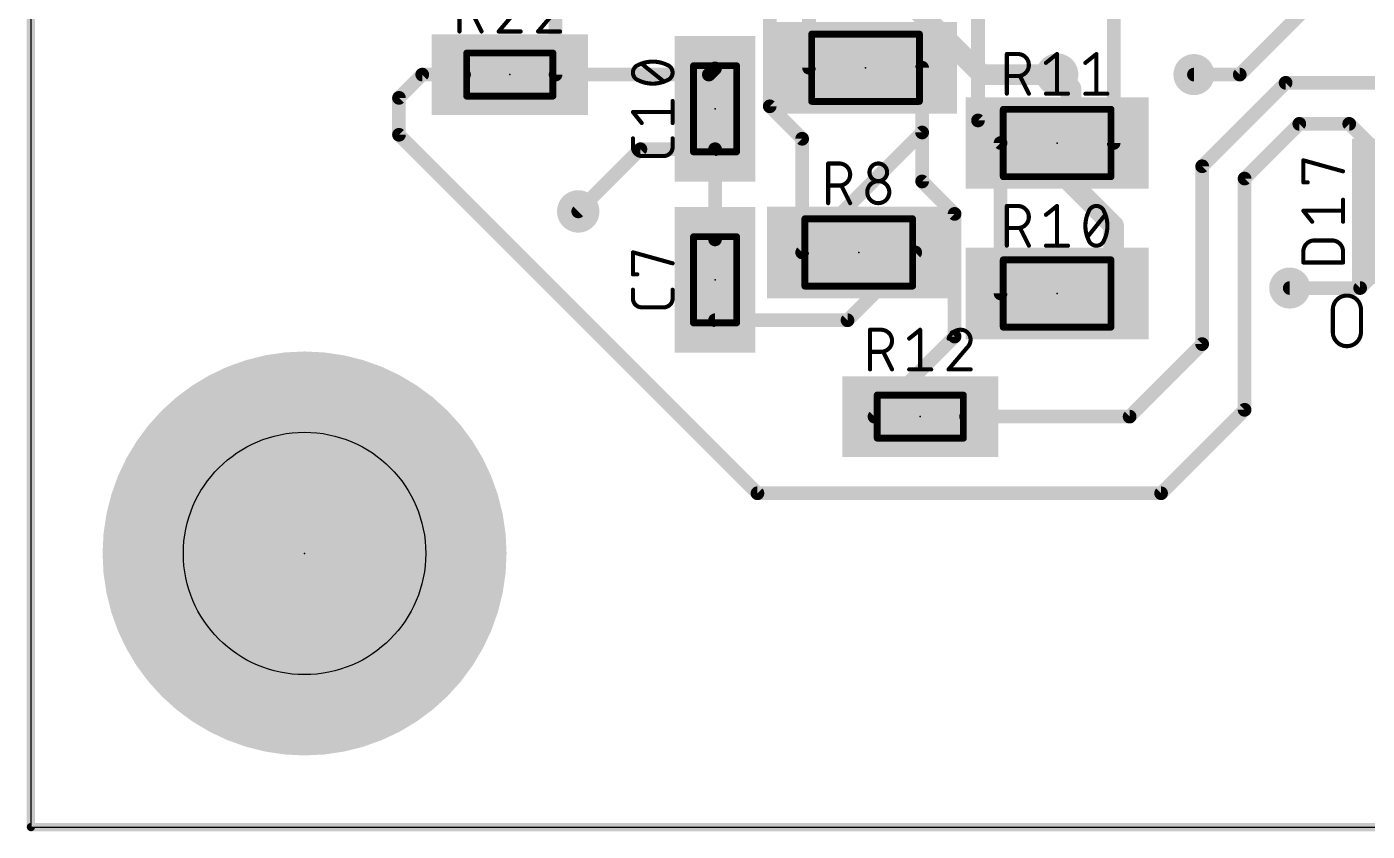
# Model space of a CAD drawing. Extents: x 0 to 100, y 0 to 94.
# Drawn here: x -0.08 to 24.81, y -0.08 to 14.86 of the extents above; entities that cross this region are included whole.
import ezdxf

# ---------------------------------------------------------------- set-up
doc = ezdxf.new("R2010")
doc.units = 0
for name, color, linetype in [('1', 12, 'CONTINUOUS'), ('16', 132, 'CONTINUOUS'), ('18', 110, 'CONTINUOUS'), ('20', 31, 'CONTINUOUS'), ('21', 253, 'CONTINUOUS'), ('23', 53, 'CONTINUOUS'), ('25', 253, 'CONTINUOUS'), ('39', 12, 'CONTINUOUS'), ('40', 132, 'CONTINUOUS')]:
    doc.layers.add(name, color=color, linetype=linetype)

# ---------------------------------------------------------------- blocks, each defined once
blk = doc.blocks.new('RECT')
blk.add_solid([(-0.5, -0.5), (0.5, -0.5), (-0.5, 0.5), (0.5, 0.5)])
blk = doc.blocks.new('ROUNDV')
at = {"const_width": 0.5}
blk.add_lwpolyline([(0, -0.25, 1), (0, 0.25, 1), (0, -0.25)], format="xyb", dxfattribs=at)

msp = doc.modelspace()

# ---------------------------------------------------------------- linework, layer by layer
at = {"layer": '1'}
for points, const_width in [([(9.74, 13.97), (9.74, 16.815)], 0.254), ([(17.5814, 13.1186), (17.5814, 17.0257)], 0.254), ([(14.444, 14.097), (14.444, 15.802)], 0.254), ([(13.7146, 13.3813), (13.7146, 15.6473)], 0.254), ([(20.1, 15.702), (20.1, 12.7)], 0.254), ([(24.13, 15.66), (22.44, 13.97)], 0.254), ([(12.7, 14.085), (12.585, 13.97)], 0.254), ([(16.544, 14.097), (16.544, 12.895)], 0.254), ([(16.544, 11.9861), (16.544, 14.097)], 0.254), ([(6.8326, 13.5382), (7.2644, 13.97)], 0.254), ([(7.2644, 13.97), (8.04, 13.97)], 0.254), ([(12.585, 13.97), (9.74, 13.97)], 0.254), ([(19.3071, 13.7129), (19.05, 13.97)], 0.381), ([(22.44, 13.97), (21.59, 13.97)], 0.254), ([(23.2918, 13.8176), (21.7424, 12.2682)], 0.254), ([(27.6474, 13.8176), (23.2918, 13.8176)], 0.254), ([(19.3071, 11.958), (19.3071, 13.7129)], 0.381), ([(6.8326, 12.8524), (6.8326, 13.5382)], 0.254), ([(14.317, 12.7789), (13.7146, 13.3813)], 0.254), ([(18, 12.7), (17.5814, 13.1186)], 0.254), ([(13.4874, 6.1976), (6.8326, 12.8524)], 0.254), ([(16.544, 12.895), (14.317, 10.668)], 0.254), ([(23.5458, 13.0556), (22.5298, 12.0396)], 0.254), ([(24.4724, 13.0556), (23.5458, 13.0556)], 0.254), ([(25.273, 12.255), (24.4724, 13.0556)], 0.254), ([(11.315, 12.585), (10.16, 11.43)], 0.254), ([(12.7, 12.585), (11.315, 12.585)], 0.254), ([(12.7, 10.91), (12.7, 12.585)], 0.254), ([(14.317, 10.668), (14.317, 12.7789)], 0.254), ([(18, 9.906), (18, 12.7)], 0.254), ([(21.7424, 12.2682), (21.7424, 8.9662)], 0.254), ([(17.1464, 11.3837), (16.544, 11.9861)], 0.254), ([(20.1, 11.1651), (19.3071, 11.958)], 0.381), ([(22.5298, 12.0396), (22.5298, 7.747)], 0.254), ([(17.1464, 9.1064), (17.1464, 11.3837)], 0.254), ([(20.1, 9.906), (20.1, 11.1651)], 0.381), ([(16.417, 10.668), (15.159, 9.41)], 0.254), ([(25.273, 10.605), (24.6756, 10.0076)], 0.254), ([(24.6756, 10.0076), (23.368, 10.0076)], 0.254), ([(15.159, 9.41), (12.7, 9.41)], 0.254), ([(15.66, 7.62), (17.1464, 9.1064)], 0.254), ([(21.7424, 8.9662), (20.3962, 7.62)], 0.254), ([(20.3962, 7.62), (17.36, 7.62)], 0.254), ([(22.5298, 7.747), (20.9804, 6.1976)], 0.254), ([(20.9804, 6.1976), (13.4874, 6.1976)], 0.254)]:
    msp.add_lwpolyline(points, dxfattribs=dict(at, const_width=const_width))
for points, const_width in [([(12.7449, 14.0401, 1), (12.6551, 14.1299)], 0.127), ([(16.6075, 14.097, 1), (16.4805, 14.097)], 0.127), ([(16.6075, 14.097, 1), (16.4805, 14.097)], 0.127), ([(7.2644, 14.0335, 1), (7.2644, 13.9065)], 0.127), ([(7.3093, 13.9251, 1), (7.2195, 14.0149)], 0.127), ([(8.04, 13.9065, 1), (8.04, 14.0335)], 0.127), ([(9.74, 14.0335, 1), (9.74, 13.9065)], 0.127), ([(9.6765, 13.97, 1), (9.8035, 13.97)], 0.127), ([(12.5401, 14.0149, 1), (12.6299, 13.9251)], 0.127), ([(12.585, 13.9065, 1), (12.585, 14.0335)], 0.127), ([(14.3805, 14.097, 1), (14.5075, 14.097)], 0.127), ([(19.1174, 14.0374, 1), (18.9826, 13.9026)], 0.1905), ([(21.59, 14.0335, 1), (21.59, 13.9065)], 0.127), ([(22.3951, 14.0149, 1), (22.4849, 13.9251)], 0.127), ([(22.44, 13.9065, 1), (22.44, 14.0335)], 0.127), ([(23.2918, 13.8811, 1), (23.2918, 13.7541)], 0.127), ([(23.3367, 13.7727, 1), (23.2469, 13.8625)], 0.127), ([(19.4024, 13.7129, 1), (19.2119, 13.7129)], 0.1905), ([(19.2397, 13.6455, 1), (19.3745, 13.7803)], 0.1905), ([(6.8961, 13.5382, 1), (6.7691, 13.5382)], 0.127), ([(6.7877, 13.5831, 1), (6.8775, 13.4933)], 0.127), ([(13.7595, 13.4262, 1), (13.6697, 13.3364)], 0.127), ([(13.6511, 13.3813, 1), (13.7781, 13.3813)], 0.127), ([(17.6263, 13.1635, 1), (17.5365, 13.0737)], 0.127), ([(6.8775, 12.8973, 1), (6.7877, 12.8075)], 0.127), ([(16.4805, 12.895, 1), (16.6075, 12.895)], 0.127), ([(16.5889, 12.8501, 1), (16.4991, 12.9399)], 0.127), ([(17.5179, 13.1186, 1), (17.6449, 13.1186)], 0.127), ([(23.5458, 13.1191, 1), (23.5458, 12.9921)], 0.127), ([(23.5907, 13.0107, 1), (23.5009, 13.1005)], 0.127), ([(24.5173, 13.1005, 1), (24.4275, 13.0107)], 0.127), ([(24.4724, 12.9921, 1), (24.4724, 13.1191)], 0.127), ([(6.7691, 12.8524, 1), (6.8961, 12.8524)], 0.127), ([(11.315, 12.6485, 1), (11.315, 12.5215)], 0.127), ([(11.3599, 12.5401, 1), (11.2701, 12.6299)], 0.127), ([(12.7635, 12.585, 1), (12.6365, 12.585)], 0.127), ([(12.7, 12.5215, 1), (12.7, 12.6485)], 0.127), ([(14.3805, 12.7789, 1), (14.2535, 12.7789)], 0.127), ([(14.2721, 12.734, 1), (14.3619, 12.8238)], 0.127), ([(18.0635, 12.7, 1), (17.9365, 12.7)], 0.127), ([(17.9551, 12.6551, 1), (18.0449, 12.7449)], 0.127), ([(20.0365, 12.7, 1), (20.1635, 12.7)], 0.127), ([(21.8059, 12.2682, 1), (21.6789, 12.2682)], 0.127), ([(21.6975, 12.3131, 1), (21.7873, 12.2233)], 0.127), ([(16.5889, 12.031, 1), (16.4991, 11.9412)], 0.127), ([(16.4805, 11.9861, 1), (16.6075, 11.9861)], 0.127), ([(19.3745, 12.0253, 1), (19.2397, 11.8906)], 0.1905), ([(19.2119, 11.958, 1), (19.4024, 11.958)], 0.1905), ([(22.5933, 12.0396, 1), (22.4663, 12.0396)], 0.127), ([(22.4849, 12.0845, 1), (22.5747, 11.9947)], 0.127), ([(10.1151, 11.4749, 1), (10.2049, 11.3851)], 0.127), ([(17.2099, 11.3837, 1), (17.0829, 11.3837)], 0.127), ([(17.1015, 11.3388, 1), (17.1913, 11.4286)], 0.127), ([(20.1953, 11.1651, 1), (20.0048, 11.1651)], 0.1905), ([(20.0326, 11.0977, 1), (20.1674, 11.2324)], 0.1905), ([(12.6365, 10.91, 1), (12.7635, 10.91)], 0.127), ([(14.2721, 10.7129, 1), (14.3619, 10.6231)], 0.127), ([(14.2535, 10.668, 1), (14.3805, 10.668)], 0.127), ([(16.4619, 10.6231, 1), (16.3721, 10.7129)], 0.127), ([(17.9365, 9.906, 1), (18.0635, 9.906)], 0.127), ([(20.0048, 9.906, 1), (20.1953, 9.906)], 0.1905), ([(23.368, 10.0711, 1), (23.368, 9.9441)], 0.127), ([(24.6307, 10.0525, 1), (24.7205, 9.9627)], 0.127), ([(24.6756, 9.9441, 1), (24.6756, 10.0711)], 0.127), ([(12.7, 9.4735, 1), (12.7, 9.3465)], 0.127), ([(15.1141, 9.4549, 1), (15.2039, 9.3651)], 0.127), ([(15.159, 9.3465, 1), (15.159, 9.4735)], 0.127), ([(17.1913, 9.0615, 1), (17.1015, 9.1513)], 0.127), ([(17.0829, 9.1064, 1), (17.2099, 9.1064)], 0.127), ([(21.6789, 8.9662, 1), (21.8059, 8.9662)], 0.127), ([(21.7873, 8.9213, 1), (21.6975, 9.0111)], 0.127), ([(15.6151, 7.6649, 1), (15.7049, 7.5751)], 0.127), ([(17.36, 7.6835, 1), (17.36, 7.5565)], 0.127), ([(20.3513, 7.6649, 1), (20.4411, 7.5751)], 0.127), ([(20.3962, 7.5565, 1), (20.3962, 7.6835)], 0.127), ([(22.4663, 7.747, 1), (22.5933, 7.747)], 0.127), ([(22.5747, 7.7021, 1), (22.4849, 7.7919)], 0.127), ([(13.4874, 6.2611, 1), (13.4874, 6.1341)], 0.127), ([(13.4425, 6.1527, 1), (13.5323, 6.2425)], 0.127), ([(20.9355, 6.2425, 1), (21.0253, 6.1527)], 0.127), ([(20.9804, 6.1341, 1), (20.9804, 6.2611)], 0.127)]:
    msp.add_lwpolyline(points, format="xyb", dxfattribs=dict(at, const_width=const_width))
at = {"layer": '16'}
for points, const_width in [([(0, 86.106), (0, 0)], 0.1524), ([(17.653, 13.97), (16.256, 15.367)], 0.381), ([(19.05, 13.97), (17.653, 13.97)], 0.381), ([(0, 0), (100.33, 0)], 0.1524)]:
    msp.add_lwpolyline(points, dxfattribs=dict(at, const_width=const_width))
for points, const_width in [([(17.653, 14.0653, 1), (17.653, 13.8748)], 0.1905), ([(17.5856, 13.9026, 1), (17.7204, 14.0374)], 0.1905), ([(19.05, 13.8748, 1), (19.05, 14.0653)], 0.1905), ([(0, 0.0381, 1), (0, -0.0381)], 0.0762), ([(-0.0381, 0, 1), (0.0381, 0)], 0.0762)]:
    msp.add_lwpolyline(points, format="xyb", dxfattribs=dict(at, const_width=const_width))
at = {"layer": '20'}
for p, q in [((0, 86.106), (0, 0)), ((0, 0), (100.31, 0))]:
    msp.add_line(p, q, dxfattribs=at)
msp.add_circle((5.08, 5.08), 2.25, dxfattribs=at)
at = {"layer": '21'}
for points, const_width in [([(14.494, 14.722), (16.494, 14.722)], 0.127), ([(14.494, 13.472), (14.494, 14.722)], 0.127), ([(16.494, 14.722), (16.494, 13.472)], 0.127), ([(8.09, 14.37), (9.69, 14.37)], 0.127), ([(8.09, 13.57), (8.09, 14.37)], 0.127), ([(9.69, 14.37), (9.69, 13.57)], 0.127), ([(12.3, 12.535), (12.3, 14.135)], 0.127), ([(12.3, 14.135), (13.1, 14.135)], 0.127), ([(13.1, 14.135), (13.1, 12.535)], 0.127), ([(9.69, 13.57), (8.09, 13.57)], 0.127), ([(16.494, 13.472), (14.494, 13.472)], 0.127), ([(18.05, 12.075), (18.05, 13.325)], 0.127), ([(18.05, 13.325), (20.05, 13.325)], 0.127), ([(20.05, 13.325), (20.05, 12.075)], 0.127), ([(13.1, 12.535), (12.3, 12.535)], 0.127), ([(20.05, 12.075), (18.05, 12.075)], 0.127), ([(14.367, 10.043), (14.367, 11.293)], 0.127), ([(14.367, 11.293), (16.367, 11.293)], 0.127), ([(16.367, 11.293), (16.367, 10.043)], 0.127), ([(12.3, 9.36), (12.3, 10.96)], 0.127), ([(12.3, 10.96), (13.1, 10.96)], 0.127), ([(13.1, 10.96), (13.1, 9.36)], 0.127), ([(18.05, 10.531), (20.05, 10.531)], 0.127), ([(18.05, 9.281), (18.05, 10.531)], 0.127), ([(20.05, 10.531), (20.05, 9.281)], 0.127), ([(16.367, 10.043), (14.367, 10.043)], 0.127), ([(24.1681, 9.1892), (24.1681, 9.6068)], 0.0762), ([(24.6902, 9.6068), (24.6902, 9.1892)], 0.0762), ([(13.1, 9.36), (12.3, 9.36)], 0.127), ([(20.05, 9.281), (18.05, 9.281)], 0.127), ([(15.71, 7.22), (15.71, 8.02)], 0.127), ([(15.71, 8.02), (17.31, 8.02)], 0.127), ([(17.31, 8.02), (17.31, 7.22)], 0.127), ([(17.31, 7.22), (15.71, 7.22)], 0.127)]:
    msp.add_lwpolyline(points, dxfattribs=dict(at, const_width=const_width))
for points, const_width in [([(14.494, 14.7538, 1), (14.494, 14.6903)], 0.0635), ([(14.5258, 14.722, 1), (14.4623, 14.722)], 0.0635), ([(16.5257, 14.722, 1), (16.4623, 14.722)], 0.0635), ([(16.494, 14.6903, 1), (16.494, 14.7538)], 0.0635), ([(8.1218, 14.37, 1), (8.0582, 14.37)], 0.0635), ([(8.09, 14.4018, 1), (8.09, 14.3383)], 0.0635), ([(9.7218, 14.37, 1), (9.6583, 14.37)], 0.0635), ([(9.69, 14.3383, 1), (9.69, 14.4018)], 0.0635), ([(12.3318, 14.135, 1), (12.2683, 14.135)], 0.0635), ([(12.3, 14.1668, 1), (12.3, 14.1033)], 0.0635), ([(13.1318, 14.135, 1), (13.0683, 14.135)], 0.0635), ([(13.1, 14.1033, 1), (13.1, 14.1668)], 0.0635), ([(8.09, 13.6018, 1), (8.09, 13.5382)], 0.0635), ([(8.0582, 13.57, 1), (8.1218, 13.57)], 0.0635), ([(9.6583, 13.57, 1), (9.7218, 13.57)], 0.0635), ([(9.69, 13.5382, 1), (9.69, 13.6018)], 0.0635), ([(14.494, 13.5038, 1), (14.494, 13.4403)], 0.0635), ([(14.4623, 13.472, 1), (14.5258, 13.472)], 0.0635), ([(16.4623, 13.472, 1), (16.5257, 13.472)], 0.0635), ([(16.494, 13.4403, 1), (16.494, 13.5038)], 0.0635), ([(18.05, 13.3568, 1), (18.05, 13.2933)], 0.0635), ([(18.0817, 13.325, 1), (18.0183, 13.325)], 0.0635), ([(20.0817, 13.325, 1), (20.0183, 13.325)], 0.0635), ([(20.05, 13.2933, 1), (20.05, 13.3568)], 0.0635), ([(12.3, 12.5668, 1), (12.3, 12.5032)], 0.0635), ([(12.2683, 12.535, 1), (12.3318, 12.535)], 0.0635), ([(13.0683, 12.535, 1), (13.1318, 12.535)], 0.0635), ([(13.1, 12.5032, 1), (13.1, 12.5668)], 0.0635), ([(18.05, 12.1068, 1), (18.05, 12.0433)], 0.0635), ([(18.0183, 12.075, 1), (18.0817, 12.075)], 0.0635), ([(20.0183, 12.075, 1), (20.0817, 12.075)], 0.0635), ([(20.05, 12.0433, 1), (20.05, 12.1068)], 0.0635), ([(14.367, 11.3248, 1), (14.367, 11.2613)], 0.0635), ([(14.3988, 11.293, 1), (14.3353, 11.293)], 0.0635), ([(16.3987, 11.293, 1), (16.3353, 11.293)], 0.0635), ([(16.367, 11.2613, 1), (16.367, 11.3248)], 0.0635), ([(12.3318, 10.96, 1), (12.2683, 10.96)], 0.0635), ([(12.3, 10.9918, 1), (12.3, 10.9283)], 0.0635), ([(13.1318, 10.96, 1), (13.0683, 10.96)], 0.0635), ([(13.1, 10.9283, 1), (13.1, 10.9918)], 0.0635), ([(18.05, 10.5628, 1), (18.05, 10.4992)], 0.0635), ([(18.0817, 10.531, 1), (18.0183, 10.531)], 0.0635), ([(20.0817, 10.531, 1), (20.0183, 10.531)], 0.0635), ([(20.05, 10.4992, 1), (20.05, 10.5628)], 0.0635), ([(14.367, 10.0748, 1), (14.367, 10.0113)], 0.0635), ([(14.3353, 10.043, 1), (14.3988, 10.043)], 0.0635), ([(16.3353, 10.043, 1), (16.3987, 10.043)], 0.0635), ([(16.367, 10.0113, 1), (16.367, 10.0748)], 0.0635), ([(24.6902, 9.6068, 1), (24.1681, 9.6068)], 0.0762), ([(24.1872, 9.6068, 1), (24.1491, 9.6068)], 0.0381), ([(24.1491, 9.6068, 1), (24.1872, 9.6068)], 0.0381), ([(24.7093, 9.6068, 1), (24.6712, 9.6068)], 0.0381), ([(24.6712, 9.6068, 1), (24.7093, 9.6068)], 0.0381), ([(12.3, 9.3918, 1), (12.3, 9.3283)], 0.0635), ([(12.2683, 9.36, 1), (12.3318, 9.36)], 0.0635), ([(13.0683, 9.36, 1), (13.1318, 9.36)], 0.0635), ([(13.1, 9.3283, 1), (13.1, 9.3918)], 0.0635), ([(18.05, 9.3128, 1), (18.05, 9.2492)], 0.0635), ([(18.0183, 9.281, 1), (18.0817, 9.281)], 0.0635), ([(20.0183, 9.281, 1), (20.0817, 9.281)], 0.0635), ([(20.05, 9.2492, 1), (20.05, 9.3128)], 0.0635), ([(24.1681, 9.1892, 1), (24.6902, 9.1892)], 0.0762), ([(24.1871, 9.1892, 1), (24.149, 9.1892)], 0.0381), ([(24.1491, 9.1892, 1), (24.1872, 9.1892)], 0.0381), ([(24.7093, 9.1892, 1), (24.6712, 9.1892)], 0.0381), ([(24.6712, 9.1892, 1), (24.7093, 9.1892)], 0.0381), ([(15.71, 8.0518, 1), (15.71, 7.9882)], 0.0635), ([(15.7418, 8.02, 1), (15.6783, 8.02)], 0.0635), ([(17.3418, 8.02, 1), (17.2783, 8.02)], 0.0635), ([(17.31, 7.9882, 1), (17.31, 8.0518)], 0.0635), ([(15.71, 7.2518, 1), (15.71, 7.1883)], 0.0635), ([(15.6783, 7.22, 1), (15.7418, 7.22)], 0.0635), ([(17.2783, 7.22, 1), (17.3418, 7.22)], 0.0635), ([(17.31, 7.1883, 1), (17.31, 7.2518)], 0.0635)]:
    msp.add_lwpolyline(points, format="xyb", dxfattribs=dict(at, const_width=const_width))
at = {"layer": '23'}
for p in [(8.89, 13.97), (15.494, 14.097), (12.7, 13.335), (19.05, 12.7), (15.367, 10.668), (12.7, 10.16), (19.05, 9.906), (16.51, 7.62), (5.08, 5.08)]:
    msp.add_point(p, dxfattribs=at)
at = {"layer": '25', "const_width": 0.0762}
for points in [[(7.9564, 14.7701), (7.9564, 15.5067)], [(9.0307, 15.1793), (8.6828, 14.7701)], [(9.7622, 15.1793), (9.4144, 14.7701)], [(8.3657, 14.7701), (8.202, 15.0975)], [(8.6828, 14.7701), (9.0921, 14.7701)], [(9.4144, 14.7701), (9.8236, 14.7701)], [(11.7482, 13.843), (11.339, 14.1704)], [(18.1164, 13.6153), (18.1164, 14.3519)], [(18.1164, 14.3519), (18.321, 14.3519)], [(18.8428, 14.1882), (19.0474, 14.3519)], [(19.0474, 14.3519), (19.0474, 13.6153)], [(19.5744, 14.1882), (19.779, 14.3519)], [(19.779, 14.3519), (19.779, 13.6153)], [(18.321, 13.9427), (18.1164, 13.9427)], [(18.5256, 13.6153), (18.362, 13.9427)], [(11.9119, 13.0706), (11.9119, 13.4798)], [(18.8428, 13.6153), (19.2521, 13.6153)], [(19.5744, 13.6153), (19.9836, 13.6153)], [(11.339, 13.0706), (11.1753, 13.2752)], [(11.1753, 13.2752), (11.9119, 13.2752)], [(11.1753, 12.6224), (11.1753, 12.7861)], [(11.9119, 12.7861), (11.9119, 12.6224)], [(11.7482, 12.4587), (11.339, 12.4587)], [(14.7992, 11.5833), (14.7992, 12.3199)], [(14.7992, 12.3199), (15.0038, 12.3199)], [(23.6213, 11.9691), (23.6213, 12.3783)], [(23.6213, 12.3783), (24.3579, 12.1737)], [(15.0038, 11.9107), (14.7992, 11.9107)], [(15.2084, 11.5833), (15.0447, 11.9107)], [(23.7031, 11.9691), (23.6213, 11.9691)], [(18.1164, 10.7941), (18.1164, 11.5307)], [(18.1164, 11.5307), (18.321, 11.5307)], [(18.8428, 11.367), (19.0474, 11.5307)], [(19.0474, 11.5307), (19.0474, 10.7941)], [(23.785, 11.2376), (23.6213, 11.4422)], [(23.6213, 11.4422), (24.3579, 11.4422)], [(24.3579, 11.2376), (24.3579, 11.6468)], [(19.6153, 10.9578), (19.9427, 11.367)], [(18.321, 11.1215), (18.1164, 11.1215)], [(18.5257, 10.7941), (18.362, 11.1215)], [(11.1753, 10.2613), (11.1753, 10.6706)], [(11.1753, 10.6706), (11.9119, 10.466)], [(18.8428, 10.7941), (19.2521, 10.7941)], [(23.6213, 10.4817), (23.6213, 10.6863)], [(23.8259, 10.8909), (24.1533, 10.8909)], [(24.3579, 10.6863), (24.3579, 10.4817)], [(24.3579, 10.4817), (23.6213, 10.4817)], [(11.2571, 10.2613), (11.1753, 10.2613)], [(11.1753, 9.8131), (11.1753, 9.9768)], [(11.9119, 9.9768), (11.9119, 9.8131)], [(11.7482, 9.6494), (11.339, 9.6494)], [(15.5764, 8.4963), (15.5764, 9.2329)], [(15.5764, 9.2329), (15.781, 9.2329)], [(16.3028, 9.0692), (16.5074, 9.2329)], [(16.5074, 9.2329), (16.5074, 8.4963)], [(15.781, 8.8237), (15.5764, 8.8237)], [(15.9856, 8.4963), (15.822, 8.8237)], [(17.3822, 8.9055), (17.0343, 8.4963)], [(16.3028, 8.4963), (16.7121, 8.4963)], [(17.0343, 8.4963), (17.4436, 8.4963)]]:
    msp.add_lwpolyline(points, dxfattribs=at)
at = {"layer": '25'}
for points, const_width in [([(7.9374, 14.7701, 1), (7.9755, 14.7701)], 0.0381), ([(8.3486, 14.7616, 1), (8.3827, 14.7786)], 0.0381), ([(8.6828, 14.7892, 1), (8.6828, 14.7511)], 0.0381), ([(8.6683, 14.7824, 1), (8.6973, 14.7578)], 0.0381), ([(9.0921, 14.7511, 1), (9.0921, 14.7892)], 0.0381), ([(9.3998, 14.7824, 1), (9.4289, 14.7578)], 0.0381), ([(9.4144, 14.7892, 1), (9.4144, 14.7511)], 0.0381), ([(9.8236, 14.7511, 1), (9.8236, 14.7892)], 0.0381), ([(11.2776, 14.1499, 0.3205), (11.1753, 14.0067)], 0.0762), ([(11.5436, 14.2113, 0.1139), (11.2776, 14.1499)], 0.0762), ([(11.2693, 14.1671, 1), (11.286, 14.1328)], 0.0381), ([(11.2838, 14.1319, 1), (11.2714, 14.168)], 0.0381), ([(11.3509, 14.1853, 1), (11.3271, 14.1555)], 0.0381), ([(11.8096, 14.1499, 0.1139), (11.5436, 14.2113)], 0.0762), ([(11.5436, 14.2304, 1), (11.5436, 14.1923)], 0.0381), ([(11.5436, 14.1923, 1), (11.5436, 14.2304)], 0.0381), ([(11.8158, 14.168, 1), (11.8034, 14.1319)], 0.0381), ([(11.9119, 14.0067, 0.3205), (11.8096, 14.1499)], 0.0762), ([(11.8012, 14.1328, 1), (11.8179, 14.1671)], 0.0381), ([(18.1164, 14.371, 1), (18.1164, 14.3329)], 0.0381), ([(18.1355, 14.3519, 1), (18.0974, 14.3519)], 0.0381), ([(18.321, 14.371, 1), (18.321, 14.3329)], 0.0381), ([(18.321, 13.9427, 1), (18.321, 14.3519)], 0.0762), ([(18.321, 14.3329, 1), (18.321, 14.371)], 0.0381), ([(18.8309, 14.2031, 1), (18.8547, 14.1733)], 0.0381), ([(19.0665, 14.3519, 1), (19.0284, 14.3519)], 0.0381), ([(19.0593, 14.337, 1), (19.0355, 14.3668)], 0.0381), ([(19.5624, 14.2031, 1), (19.5863, 14.1733)], 0.0381), ([(19.798, 14.3519, 1), (19.7599, 14.3519)], 0.0381), ([(19.7909, 14.337, 1), (19.7671, 14.3668)], 0.0381), ([(11.1753, 14.0067, 0.3205), (11.2776, 13.8635)], 0.0762), ([(11.1944, 14.0067, 1), (11.1563, 14.0067)], 0.0381), ([(11.1563, 14.0067, 1), (11.1943, 14.0067)], 0.0381), ([(11.8096, 13.8635, 0.3204), (11.9119, 14.0067)], 0.0762), ([(11.9309, 14.0067, 1), (11.8929, 14.0067)], 0.0381), ([(11.8929, 14.0067, 1), (11.9309, 14.0067)], 0.0381), ([(18.1164, 13.9617, 1), (18.1164, 13.9236)], 0.0381), ([(18.321, 13.9617, 1), (18.321, 13.9236)], 0.0381), ([(18.321, 13.9236, 1), (18.321, 13.9617)], 0.0381), ([(18.379, 13.9512, 1), (18.3449, 13.9342)], 0.0381), ([(11.2776, 13.8635, 0.1139), (11.5436, 13.8021)], 0.0762), ([(11.286, 13.8806, 1), (11.2693, 13.8464)], 0.0381), ([(11.2714, 13.8455, 1), (11.2838, 13.8815)], 0.0381), ([(11.5436, 13.8021, 0.1139), (11.8096, 13.8635)], 0.0762), ([(11.5436, 13.8212, 1), (11.5436, 13.7831)], 0.0381), ([(11.5436, 13.7831, 1), (11.5436, 13.8212)], 0.0381), ([(11.7363, 13.8281, 1), (11.7601, 13.8579)], 0.0381), ([(11.8034, 13.8815, 1), (11.8158, 13.8455)], 0.0381), ([(11.8179, 13.8464, 1), (11.8012, 13.8806)], 0.0381), ([(11.931, 13.4798, 1), (11.8929, 13.4798)], 0.0381), ([(18.0974, 13.6153, 1), (18.1355, 13.6153)], 0.0381), ([(18.5086, 13.6068, 1), (18.5427, 13.6238)], 0.0381), ([(18.8428, 13.6344, 1), (18.8428, 13.5963)], 0.0381), ([(19.0284, 13.6153, 1), (19.0665, 13.6153)], 0.0381), ([(19.2521, 13.5963, 1), (19.2521, 13.6344)], 0.0381), ([(19.5744, 13.6344, 1), (19.5744, 13.5963)], 0.0381), ([(19.7599, 13.6153, 1), (19.798, 13.6153)], 0.0381), ([(19.9836, 13.5963, 1), (19.9836, 13.6344)], 0.0381), ([(11.1902, 13.2871, 1), (11.1604, 13.2633)], 0.0381), ([(11.1753, 13.2942, 1), (11.1753, 13.2561)], 0.0381), ([(11.9119, 13.2561, 1), (11.9119, 13.2942)], 0.0381), ([(11.3241, 13.0587, 1), (11.3539, 13.0825)], 0.0381), ([(11.8929, 13.0706, 1), (11.931, 13.0706)], 0.0381), ([(11.1944, 12.7861, 1), (11.1563, 12.7861)], 0.0381), ([(11.931, 12.7861, 1), (11.8929, 12.7861)], 0.0381), ([(11.1753, 12.6224, 0.4142), (11.339, 12.4587)], 0.0762), ([(11.1943, 12.6224, 1), (11.1562, 12.6224)], 0.0381), ([(11.1563, 12.6224, 1), (11.1944, 12.6224)], 0.0381), ([(11.339, 12.4777, 1), (11.339, 12.4396)], 0.0381), ([(11.339, 12.4396, 1), (11.339, 12.4777)], 0.0381), ([(11.7482, 12.4587, 0.4142), (11.9119, 12.6224)], 0.0762), ([(11.7482, 12.4777, 1), (11.7482, 12.4396)], 0.0381), ([(11.7482, 12.4396, 1), (11.7482, 12.4777)], 0.0381), ([(11.931, 12.6224, 1), (11.8929, 12.6224)], 0.0381), ([(11.8929, 12.6224, 1), (11.931, 12.6224)], 0.0381), ([(14.8182, 12.3199, 1), (14.7801, 12.3199)], 0.0381), ([(14.7992, 12.339, 1), (14.7992, 12.3009)], 0.0381), ([(15.0038, 12.339, 1), (15.0038, 12.3009)], 0.0381), ([(15.0038, 11.9107, 1), (15.0038, 12.3199)], 0.0762), ([(15.0038, 12.3009, 1), (15.0038, 12.339)], 0.0381), ([(15.8939, 12.1562, 1), (15.5665, 12.1562)], 0.0762), ([(15.5665, 12.1562, 1), (15.8939, 12.1562)], 0.0762), ([(15.5856, 12.1562, 1), (15.5475, 12.1562)], 0.0381), ([(15.9129, 12.1562, 1), (15.8748, 12.1562)], 0.0381), ([(23.6404, 12.3783, 1), (23.6023, 12.3783)], 0.0381), ([(23.6264, 12.3967, 1), (23.6162, 12.36)], 0.0381), ([(24.3528, 12.1554, 1), (24.363, 12.1921)], 0.0381), ([(14.7992, 11.9297, 1), (14.7992, 11.8916)], 0.0381), ([(15.0038, 11.9297, 1), (15.0038, 11.8916)], 0.0381), ([(15.0038, 11.8916, 1), (15.0038, 11.9297)], 0.0381), ([(15.0618, 11.9192, 1), (15.0277, 11.9022)], 0.0381), ([(15.9348, 11.7879, 1), (15.5256, 11.7879)], 0.0762), ([(15.5475, 12.1562, 1), (15.5856, 12.1562)], 0.0381), ([(15.8748, 12.1562, 1), (15.9129, 12.1562)], 0.0381), ([(23.6213, 11.9882, 1), (23.6213, 11.9501)], 0.0381), ([(23.6023, 11.9691, 1), (23.6404, 11.9691)], 0.0381), ([(23.7031, 11.9501, 1), (23.7031, 11.9882)], 0.0381), ([(15.5256, 11.7879, 1), (15.9348, 11.7879)], 0.0762), ([(15.5446, 11.7879, 1), (15.5065, 11.7879)], 0.0381), ([(15.5065, 11.7879, 1), (15.5446, 11.7879)], 0.0381), ([(15.9539, 11.7879, 1), (15.9158, 11.7879)], 0.0381), ([(15.9158, 11.7879, 1), (15.9539, 11.7879)], 0.0381), ([(14.7801, 11.5833, 1), (14.8182, 11.5833)], 0.0381), ([(15.1914, 11.5748, 1), (15.2254, 11.5918)], 0.0381), ([(18.1164, 11.5498, 1), (18.1164, 11.5117)], 0.0381), ([(18.1355, 11.5307, 1), (18.0974, 11.5307)], 0.0381), ([(18.321, 11.1215, 1), (18.321, 11.5307)], 0.0762), ([(18.321, 11.5498, 1), (18.321, 11.5117)], 0.0381), ([(18.321, 11.5117, 1), (18.321, 11.5498)], 0.0381), ([(19.0665, 11.5307, 1), (19.0284, 11.5307)], 0.0381), ([(19.0593, 11.5158, 1), (19.0355, 11.5456)], 0.0381), ([(19.6357, 11.4284, 0.1139), (19.5744, 11.1624)], 0.0762), ([(19.779, 11.5307, 0.3205), (19.6357, 11.4284)], 0.0762), ([(19.6177, 11.4346, 1), (19.6538, 11.4222)], 0.0381), ([(19.6529, 11.42, 1), (19.6186, 11.4367)], 0.0381), ([(19.9222, 11.4284, 0.3205), (19.779, 11.5307)], 0.0762), ([(19.779, 11.5497, 1), (19.779, 11.5117)], 0.0381), ([(19.779, 11.5117, 1), (19.779, 11.5498)], 0.0381), ([(19.9836, 11.1624, 0.1139), (19.9222, 11.4284)], 0.0762), ([(19.9393, 11.4367, 1), (19.9051, 11.42)], 0.0381), ([(19.9042, 11.4222, 1), (19.9402, 11.4346)], 0.0381), ([(23.6362, 11.4541, 1), (23.6064, 11.4303)], 0.0381), ([(23.6213, 11.4612, 1), (23.6213, 11.4231)], 0.0381), ([(24.377, 11.6468, 1), (24.3389, 11.6468)], 0.0381), ([(24.3579, 11.4231, 1), (24.3579, 11.4612)], 0.0381), ([(18.8309, 11.3819, 1), (18.8547, 11.3521)], 0.0381), ([(19.5934, 11.1624, 1), (19.5553, 11.1624)], 0.0381), ([(19.5744, 11.1624, 0.1139), (19.6357, 10.8964)], 0.0762), ([(19.9222, 10.8964, 0.1139), (19.9836, 11.1624)], 0.0762), ([(19.9575, 11.3551, 1), (19.9278, 11.3789)], 0.0381), ([(20.0026, 11.1624, 1), (19.9645, 11.1624)], 0.0381), ([(23.7701, 11.2257, 1), (23.7999, 11.2495)], 0.0381), ([(24.3389, 11.2376, 1), (24.377, 11.2376)], 0.0381), ([(18.1164, 11.1405, 1), (18.1164, 11.1024)], 0.0381), ([(18.321, 11.1405, 1), (18.321, 11.1024)], 0.0381), ([(18.321, 11.1024, 1), (18.321, 11.1405)], 0.0381), ([(18.379, 11.13, 1), (18.3449, 11.113)], 0.0381), ([(19.5553, 11.1624, 1), (19.5934, 11.1624)], 0.0381), ([(19.6004, 10.9697, 1), (19.6302, 10.9459)], 0.0381), ([(19.9645, 11.1624, 1), (20.0026, 11.1624)], 0.0381), ([(11.1944, 10.6706, 1), (11.1563, 10.6706)], 0.0381), ([(11.1804, 10.6889, 1), (11.1702, 10.6522)], 0.0381), ([(18.0974, 10.7941, 1), (18.1355, 10.7941)], 0.0381), ([(18.5086, 10.7856, 1), (18.5427, 10.8026)], 0.0381), ([(18.8428, 10.8132, 1), (18.8428, 10.7751)], 0.0381), ([(19.0284, 10.7941, 1), (19.0665, 10.7941)], 0.0381), ([(19.2521, 10.7751, 1), (19.2521, 10.8132)], 0.0381), ([(19.6357, 10.8964, 0.3205), (19.779, 10.7941)], 0.0762), ([(19.6538, 10.9026, 1), (19.6177, 10.8902)], 0.0381), ([(19.6186, 10.8881, 1), (19.6529, 10.9048)], 0.0381), ([(19.779, 10.7941, 0.3205), (19.9222, 10.8964)], 0.0762), ([(19.779, 10.8131, 1), (19.779, 10.7751)], 0.0381), ([(19.779, 10.7751, 1), (19.779, 10.8131)], 0.0381), ([(19.9051, 10.9048, 1), (19.9393, 10.8881)], 0.0381), ([(19.9402, 10.8902, 1), (19.9042, 10.9026)], 0.0381), ([(23.8259, 10.8909, 0.4142), (23.6213, 10.6863)], 0.0762), ([(23.6404, 10.6863, 1), (23.6023, 10.6863)], 0.0381), ([(23.6023, 10.6863, 1), (23.6404, 10.6863)], 0.0381), ([(23.8259, 10.91, 1), (23.8259, 10.8719)], 0.0381), ([(23.8259, 10.8719, 1), (23.8259, 10.91)], 0.0381), ([(24.1533, 10.91, 1), (24.1533, 10.8719)], 0.0381), ([(24.3579, 10.6863, 0.4142), (24.1533, 10.8909)], 0.0762), ([(24.1533, 10.8719, 1), (24.1533, 10.91)], 0.0381), ([(24.377, 10.6863, 1), (24.3389, 10.6863)], 0.0381), ([(24.3389, 10.6863, 1), (24.3769, 10.6863)], 0.0381), ([(11.9068, 10.4476, 1), (11.917, 10.4843)], 0.0381), ([(23.6213, 10.5007, 1), (23.6213, 10.4626)], 0.0381), ([(23.6023, 10.4817, 1), (23.6404, 10.4817)], 0.0381), ([(24.3389, 10.4817, 1), (24.377, 10.4817)], 0.0381), ([(24.3579, 10.4626, 1), (24.3579, 10.5007)], 0.0381), ([(11.1753, 10.2804, 1), (11.1753, 10.2423)], 0.0381), ([(11.1563, 10.2613, 1), (11.1944, 10.2613)], 0.0381), ([(11.2571, 10.2423, 1), (11.2571, 10.2804)], 0.0381), ([(11.1944, 9.9768, 1), (11.1563, 9.9768)], 0.0381), ([(11.931, 9.9768, 1), (11.8929, 9.9768)], 0.0381), ([(11.1753, 9.8131, 0.4142), (11.339, 9.6494)], 0.0762), ([(11.1943, 9.8131, 1), (11.1562, 9.8131)], 0.0381), ([(11.1563, 9.8131, 1), (11.1944, 9.8131)], 0.0381), ([(11.7482, 9.6494, 0.4142), (11.9119, 9.8131)], 0.0762), ([(11.931, 9.8131, 1), (11.8929, 9.8131)], 0.0381), ([(11.8929, 9.8131, 1), (11.931, 9.8131)], 0.0381), ([(11.339, 9.6685, 1), (11.339, 9.6304)], 0.0381), ([(11.339, 9.6304, 1), (11.339, 9.6685)], 0.0381), ([(11.7482, 9.6685, 1), (11.7482, 9.6304)], 0.0381), ([(11.7482, 9.6304, 1), (11.7482, 9.6685)], 0.0381), ([(15.5764, 9.252, 1), (15.5764, 9.2139)], 0.0381), ([(15.5955, 9.2329, 1), (15.5574, 9.2329)], 0.0381), ([(15.781, 9.252, 1), (15.781, 9.2139)], 0.0381), ([(15.781, 8.8237, 1), (15.781, 9.2329)], 0.0762), ([(15.781, 9.2139, 1), (15.781, 9.252)], 0.0381), ([(16.5265, 9.2329, 1), (16.4884, 9.2329)], 0.0381), ([(16.5193, 9.218, 1), (16.4955, 9.2478)], 0.0381), ([(17.2594, 9.2329, 0.3252), (17.0343, 9.0692)], 0.0762), ([(17.2594, 9.252, 1), (17.2594, 9.2139)], 0.0381), ([(17.4436, 9.0488, 0.4142), (17.2594, 9.2329)], 0.0762), ([(17.2594, 9.2139, 1), (17.2594, 9.2519)], 0.0381), ([(16.2909, 9.0841, 1), (16.3147, 9.0543)], 0.0381), ([(17.0162, 9.0751, 1), (17.0525, 9.0633)], 0.0381), ([(17.3822, 8.9055, 0.2053), (17.4436, 9.0488)], 0.0762), ([(17.4626, 9.0487, 1), (17.4245, 9.0488)], 0.0381), ([(17.4245, 9.0488, 1), (17.4626, 9.0488)], 0.0381), ([(15.5764, 8.8427, 1), (15.5764, 8.8046)], 0.0381), ([(15.781, 8.8427, 1), (15.781, 8.8046)], 0.0381), ([(15.781, 8.8046, 1), (15.781, 8.8427)], 0.0381), ([(15.839, 8.8322, 1), (15.8049, 8.8152)], 0.0381), ([(17.369, 8.9193, 1), (17.3953, 8.8917)], 0.0381), ([(17.3967, 8.8932, 1), (17.3677, 8.9179)], 0.0381), ([(15.5574, 8.4963, 1), (15.5955, 8.4963)], 0.0381), ([(15.9686, 8.4878, 1), (16.0027, 8.5048)], 0.0381), ([(16.3028, 8.5153, 1), (16.3028, 8.4772)], 0.0381), ([(16.4884, 8.4963, 1), (16.5265, 8.4963)], 0.0381), ([(16.7121, 8.4772, 1), (16.7121, 8.5153)], 0.0381), ([(17.0343, 8.5153, 1), (17.0343, 8.4772)], 0.0381), ([(17.0198, 8.5086, 1), (17.0489, 8.484)], 0.0381), ([(17.4436, 8.4772, 1), (17.4436, 8.5153)], 0.0381)]:
    msp.add_lwpolyline(points, format="xyb", dxfattribs=dict(at, const_width=const_width))
at = {"layer": '39', "const_width": 3.75}
msp.add_lwpolyline([(5.08, 3.205, 1), (5.08, 6.955, 1), (5.08, 3.205)], format="xyb", dxfattribs=at)
at = {"layer": '40', "const_width": 3.75}
msp.add_lwpolyline([(5.08, 3.205, 1), (5.08, 6.955, 1), (5.08, 3.205)], format="xyb", dxfattribs=at)

# ---------------------------------------------------------------- block references
at = {"layer": '1', "xscale": 0.9}
for p, yscale in [((14.444, 14.097), 1.2), ((16.544, 14.097), 1.2), ((8.04, 13.97), 0.8), ((9.74, 13.97), 0.8), ((18, 9.906), 1.2), ((20.1, 9.906), 1.2)]:
    msp.add_blockref('RECT', p, dxfattribs=dict(at, yscale=yscale))
for p, yscale, rotation in [((12.7, 14.085), 0.9, 90), ((18, 12.7), 1.2, 180), ((20.1, 12.7), 1.2, 180), ((12.7, 12.585), 0.9, 90), ((12.7, 10.91), 0.9, 90), ((14.317, 10.668), 1.2, 180), ((16.417, 10.668), 1.2, 180), ((12.7, 9.41), 0.9, 90), ((15.66, 7.62), 0.8, 180), ((17.36, 7.62), 0.8, 180)]:
    msp.add_blockref('RECT', p, dxfattribs=dict(at, yscale=yscale, rotation=rotation))
at = {"layer": '18'}
for p, xscale, yscale in [((19.05, 13.97), 0.7874, 0.7874), ((19.05, 13.97), 0.7874, 0.7874), ((21.59, 13.97), 0.762, 0.762), ((21.59, 13.97), 0.762, 0.762), ((10.16, 11.43), 0.7874, 0.7874), ((10.16, 11.43), 0.7874, 0.7874), ((23.368, 10.0076), 0.762, 0.762), ((23.368, 10.0076), 0.762, 0.762)]:
    msp.add_blockref('ROUNDV', p, dxfattribs=dict(at, xscale=xscale, yscale=yscale))
at = {"layer": '21', "xscale": 0.4, "yscale": 0.25, "rotation": 90}
msp.add_blockref('RECT', (24.648, 10.605), dxfattribs=at)
at = {"layer": '39'}
for p, xscale, yscale in [((15.494, 14.097), 3.4, 1.7), ((8.89, 13.97), 2.9, 1.5), ((19.05, 9.906), 3.4, 1.7)]:
    msp.add_blockref('RECT', p, dxfattribs=dict(at, xscale=xscale, yscale=yscale))
for p, xscale, yscale, rotation in [((12.7, 13.335), 2.7, 1.5, 90), ((19.05, 12.7), 3.4, 1.7, 180), ((25.273, 11.43), 2.7, 1.5, 90), ((12.7, 10.16), 2.7, 1.5, 90), ((15.367, 10.668), 3.4, 1.7, 180), ((16.51, 7.62), 2.9, 1.5, 180)]:
    msp.add_blockref('RECT', p, dxfattribs=dict(at, xscale=xscale, yscale=yscale, rotation=rotation))

doc.saveas('drawing.dxf')
